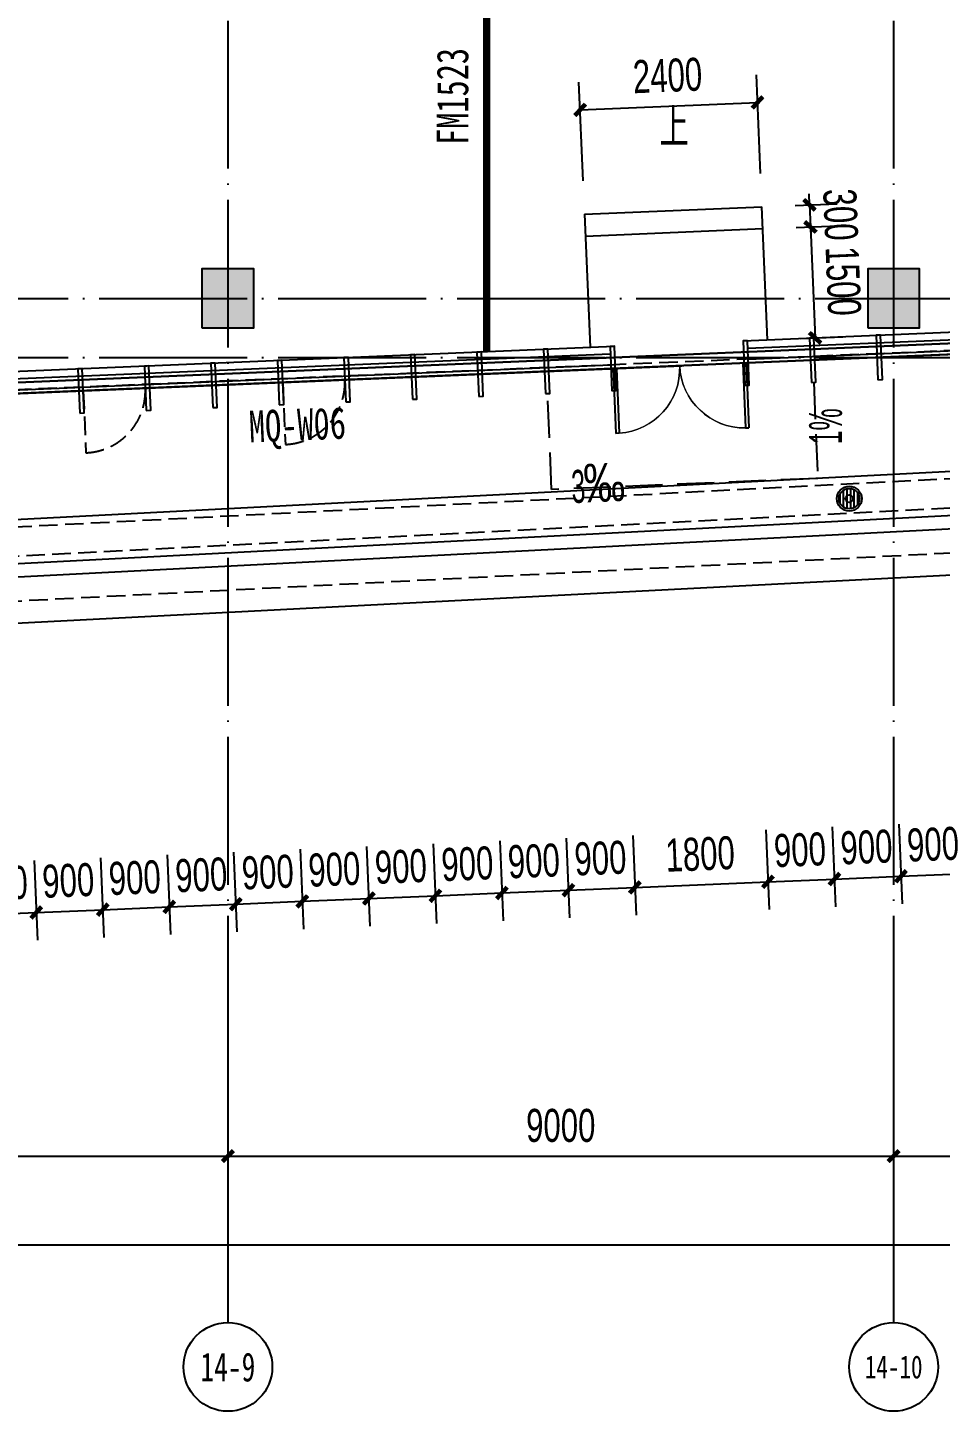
# Model space of a CAD drawing. Extents: x -409435 to 356702, y -107829 to 330904.
# Drawn here: x 65694 to 78031, y 163955 to 182659 of the extents above; entities that cross this region are included whole.
import ezdxf
from ezdxf.enums import TextEntityAlignment as Align
from ezdxf.xclip import XClip

# ---------------------------------------------------------------- set-up
doc = ezdxf.new("R2010")
doc.units = 0
doc.header["$LTSCALE"] = 1000
doc.header["$MEASUREMENT"] = 0
doc.header["$XCLIPFRAME"] = 0
for name, pattern in [('104-14# 核心筒$0$DOTE', [2.42, 2, -0.2, 0.02, -0.2]), ('14#楼幕墙$0$DASH', [0.35, 0.25, -0.1]), ('X-104 14#平面$0$$0$DASH', [0.35, 0.25, -0.1]), ('X-104 14#平面$0$DASH', [0.35, 0.25, -0.1])]:
    doc.linetypes.add(name, pattern=pattern)
for name, color, linetype in [('01-标注_尺寸', 124, 'Continuous'), ('01-标注_符号', 200, 'Continuous'), ('02-TEXT_标注', 130, 'Continuous'), ('104-14# 核心筒$0$01-标注_轴线坐标', 132, 'Continuous'), ('104-14# 核心筒$0$A-C_玻璃幕墙', 140, 'Continuous'), ('104-14# 核心筒$0$A_AXIS-轴线', 36, '104-14# 核心筒$0$DOTE'), ('104-14# 核心筒$0$A_STR-砼柱', 51, 'Continuous'), ('104-14# 核心筒$0$AXIS_TEXT', 7, 'Continuous'), ('14#楼幕墙$0$A-C_玻璃幕墙', 140, 'Continuous'), ('14#楼幕墙$0$A-C_窗', 140, 'Continuous'), ('14#楼幕墙$0$A-C_门', 150, 'Continuous'), ('AXIS_TEXT', 7, 'Continuous'), ('PUB_HATCH', 8, 'Continuous'), ('X-104 14#平面$0$01-标注_符号', 200, 'Continuous'), ('X-104 14#平面$0$02-TEXT_标注', 130, 'Continuous'), ('X-104 14#平面$0$02-TEXT_门窗', 151, 'Continuous'), ('X-104 14#平面$0$A-C_玻璃幕墙', 140, 'Continuous'), ('X-104 14#平面$0$A-C_门', 150, 'Continuous'), ('X-104 14#平面$0$A-O_分水线', 127, 'Continuous'), ('X-104 14#平面$0$A-O_屋面', 201, 'Continuous'), ('X-104 14#平面$0$A-O_散水', 134, 'Continuous'), ('X-104 14#平面$0$A-TECH_结构', 21, 'Continuous'), ('X-104 14#平面$0$DOOR_FIRE_TEXT', 7, 'Continuous'), ('X-104 14#平面$0$挡烟垂壁', 5, 'Continuous')]:
    doc.layers.add(name, color=color, linetype=linetype)
doc.layers.add('X-104 14#平面$0$000套内', color=226, linetype='Continuous', lineweight=30, plot=False)
doc.styles.add('104-14# 核心筒$0$_TCH_AXIS', font='STXIHEI_0.TTF', dxfattribs={"width": 0.8})
doc.styles.add('104-14# 核心筒$0$_TCH_DIM_T3', font='ros.shx', dxfattribs={"width": 0.705882, "bigfont": 'jd.shx'})
doc.styles.add('_TCH_DIM', font='ros.shx', dxfattribs={"width": 0.8, "height": 2, "bigfont": 'jd.shx'})
doc.styles.add('_TCH_DIM_T3', font='ros.shx', dxfattribs={"width": 0.705882, "bigfont": 'jd.shx'})
doc.styles.add('COMPLEX', font='COMPLEX')
doc.styles.add('X-104 14#平面$0$_TCH_DIM', font='ros.shx', dxfattribs={"width": 0.8, "bigfont": 'jd.shx'})
doc.styles.add('X-104 14#平面$0$_TCH_WINDOW', font='STXIHEI_0.TTF', dxfattribs={"width": 0.75, "height": 3.5})
doc.dimstyles.new('104-14# 核心筒$0$_TCH_ARCH&&150', dxfattribs={"dimtxt": 446.25, "dimasz": 150, "dimexe": 375, "dimexo": 450, "dimgap": 189.375, "dimtad": 1, "dimdec": 0, "dimzin": 0, "dimdsep": 46, "dimtxsty": '104-14# 核心筒$0$_TCH_DIM_T3', "dimblk": '104-14# 核心筒$0$_ArchTick', "dimcen": 0.09, "dimclrt": 7, "dimazin": 2, "dimtfac": 1, "dimtdec": 0, "dimtix": 1, "dimtmove": 2, "dimatfit": 3, "dimfxl": 0, "dimtolj": 1, "dimtzin": 0, "dimarcsym": 0})
doc.dimstyles.new('_TCH_ARCH&&150', dxfattribs={"dimtxt": 446.25, "dimasz": 150, "dimexe": 375, "dimexo": 450, "dimgap": 189.375, "dimtad": 1, "dimdec": 0, "dimzin": 0, "dimdsep": 46, "dimtxsty": '_TCH_DIM_T3', "dimblk": 'ARCHTICK', "dimcen": 0.09, "dimclrt": 7, "dimazin": 2, "dimtfac": 1, "dimtdec": 0, "dimtix": 1, "dimtmove": 2, "dimatfit": 3, "dimfxl": 0, "dimtolj": 1, "dimtzin": 0, "dimarcsym": 0})

# ---------------------------------------------------------------- blocks, each defined once
blk = doc.blocks.new('14#楼幕墙$0$A$C103B1A8E')
blk.add_lwpolyline([(0, 0), (60, 0), (60, 600), (0, 600)], close=True)
blk = doc.blocks.new('14#楼幕墙$0$A$C140B3602')
for p, rotation in [((55348, -2462), 1.399614201771549), ((56248, -2440), 1.399614201771549), ((58047, -2396), 1.399614201771548), ((58947, -2374), 1.399614201771549), ((59847, -2352), 1.399614201771549), ((49050, -2616), 1.399614201771549), ((49950, -2594), 1.399614201771549), ((50849, -2572), 1.399614201771549), ((51749, -2550), 1.399614201771549), ((52649, -2528), 1.399614201771549), ((53549, -2506), 1.399614201771549), ((54448, -2484), 1.399614201771549)]:
    blk.add_blockref('14#楼幕墙$0$A$C103B1A8E', p, dxfattribs=dict(rotation=rotation))
blk = doc.blocks.new('14#楼幕墙$0$A$C2CD63A88')
at = {"linetype": '14#楼幕墙$0$DASH'}
blk.add_lwpolyline([(0, 670), (0, -170)], dxfattribs=at)
blk.add_arc((0, 670), 840, 270, 0, dxfattribs=at)
blk = doc.blocks.new('14#楼幕墙$0$$DorLib2D$00000002')
for p, q in [((-0.5, 0), (-0.5, 0.4875)), ((-0.475, 0.4875), (-0.5, 0.4875)), ((-0.475, 0), (-0.475, 0.4875)), ((0.475, 0), (0.475, 0.4875)), ((0.475, 0.4875), (0.5, 0.4875)), ((0.5, 0), (0.5, 0.4875)), ((-0.5, 0), (-0.475, 0)), ((0.5, 0), (0.475, 0))]:
    blk.add_line(p, q)
at = {"lineweight": 13}
for centre, start, end in [((-0.4875, 0), 0, 88.53072), ((0.4875, 0), 91.46928, 180)]:
    blk.add_arc(centre, 0.4875, start, end, dxfattribs=at)
blk = doc.blocks.new('14#楼幕墙')
at = {"layer": '14#楼幕墙$0$A-C_玻璃幕墙'}
for p, q in [((75364, 178425), (83944, 178785)), ((75429, 178328), (83796, 178678)), ((75435, 178178), (83574, 178519)), ((76276, 178163), (83500, 178466)), ((53300, 177501), (73626, 178352)), ((52927, 177185), (74538, 178090)), ((52989, 177237), (73576, 178100)), ((53176, 177395), (73570, 178250))]:
    blk.add_line(p, q, dxfattribs=at)
blk.add_lwpolyline([(120742, 216995), (99427, 222925), (92266, 197155), (62308, 195791), (62738, 196820), (22065, 195795), (17309, 179208), (53491, 179840), (52927, 177185), (83500, 178466), (82418, 175654), (109062, 173768), (119297, 188914), (117563, 189300)], close=True, dxfattribs=at)
at = {"layer": '14#楼幕墙$0$A-C_玻璃幕墙', "linetype": '14#楼幕墙$0$DASH', "ltscale": 2}
blk.add_lwpolyline([(76319, 177865), (76373, 176566), (72776, 176415), (72722, 177714)], dxfattribs=at)
at = {"layer": '14#楼幕墙$0$A-C_玻璃幕墙', "rotation": 1.000000000000248}
blk.add_blockref('14#楼幕墙$0$A$C140B3602', (17309, 179208), dxfattribs=at)
at = {"layer": '14#楼幕墙$0$A-C_窗', "rotation": 2.399614202265723}
for p in [(69170, 177195), (66473, 177082)]:
    blk.add_blockref('14#楼幕墙$0$A$C2CD63A88', p, dxfattribs=at)
at = {"layer": '14#楼幕墙$0$A-C_门', "xscale": -1800, "yscale": 1800, "zscale": 100, "rotation": 182.3996142017457}
blk.add_blockref('14#楼幕墙$0$$DorLib2D$00000002', (74508, 178089), dxfattribs=at)
blk = doc.blocks.new('_FZH')
blk.add_lwpolyline([(-0.5, -0.5), (0.5, -0.5), (0.5, 0.5), (-0.5, 0.5)], close=True)
at = {"layer": 'PUB_HATCH'}
blk.add_solid([(-0.5, -0.5), (0.5, -0.5), (-0.5, 0.5), (0.5, 0.5)], dxfattribs=at)
blk = doc.blocks.new('104-14# 核心筒$0$_ArchTick')
at = {"color": 0, "linetype": 'ByBlock', "const_width": 0.4}
blk.add_lwpolyline([(-0.5, -0.5), (0.5, 0.5)], dxfattribs=at)
blk = doc.blocks.new('*D2771')
at = {"layer": '104-14# 核心筒$0$01-标注_轴线坐标', "color": 0, "lineweight": -2, "transparency": 16777216}
for p, q in [((59400, 169205), (59400, 167030)), ((68400, 169205), (68400, 167030)), ((59400, 167405), (68400, 167405))]:
    blk.add_line(p, q, dxfattribs=at)
at = {"layer": 'Defpoints', "color": 0, "transparency": 16777216}
for p in [(59400, 169655), (68400, 169655), (68400, 167405)]:
    blk.add_point(p, dxfattribs=at)
at = {"layer": '104-14# 核心筒$0$01-标注_轴线坐标', "color": 0, "lineweight": -2, "transparency": 16777216, "xscale": 150, "yscale": 150, "zscale": 150, "rotation": 180}
blk.add_blockref('104-14# 核心筒$0$_ArchTick', (59400, 167405), dxfattribs=at)
at = {"layer": '104-14# 核心筒$0$01-标注_轴线坐标', "color": 0, "lineweight": -2, "transparency": 16777216, "xscale": 150, "yscale": 150, "zscale": 150}
blk.add_blockref('104-14# 核心筒$0$_ArchTick', (68400, 167405), dxfattribs=at)
at = {"layer": '104-14# 核心筒$0$01-标注_轴线坐标', "color": 7, "transparency": 16777216, "insert": (63900, 167817), "char_height": 446.2, "attachment_point": 5, "style": '104-14# 核心筒$0$_TCH_DIM_T3'}
blk.add_mtext('\\A1;9000', dxfattribs=at)
blk = doc.blocks.new('*D2772')
at = {"layer": '104-14# 核心筒$0$01-标注_轴线坐标', "color": 0, "lineweight": -2, "transparency": 16777216}
for p, q in [((68400, 169205), (68400, 167030)), ((77400, 169205), (77400, 167030)), ((68400, 167405), (77400, 167405))]:
    blk.add_line(p, q, dxfattribs=at)
at = {"layer": 'Defpoints', "color": 0, "transparency": 16777216}
for p in [(68400, 169655), (77400, 169655), (77400, 167405)]:
    blk.add_point(p, dxfattribs=at)
at = {"layer": '104-14# 核心筒$0$01-标注_轴线坐标', "color": 0, "lineweight": -2, "transparency": 16777216, "xscale": 150, "yscale": 150, "zscale": 150, "rotation": 180}
blk.add_blockref('104-14# 核心筒$0$_ArchTick', (68400, 167405), dxfattribs=at)
at = {"layer": '104-14# 核心筒$0$01-标注_轴线坐标', "color": 0, "lineweight": -2, "transparency": 16777216, "xscale": 150, "yscale": 150, "zscale": 150}
blk.add_blockref('104-14# 核心筒$0$_ArchTick', (77400, 167405), dxfattribs=at)
at = {"layer": '104-14# 核心筒$0$01-标注_轴线坐标', "color": 7, "transparency": 16777216, "insert": (72900, 167817), "char_height": 446.2, "attachment_point": 5, "style": '104-14# 核心筒$0$_TCH_DIM_T3'}
blk.add_mtext('\\A1;9000', dxfattribs=at)
blk = doc.blocks.new('*D2773')
at = {"layer": '104-14# 核心筒$0$01-标注_轴线坐标', "color": 0, "lineweight": -2, "transparency": 16777216}
for p, q in [((77400, 169205), (77400, 167030)), ((86400, 169205), (86400, 167030)), ((77400, 167405), (86400, 167405))]:
    blk.add_line(p, q, dxfattribs=at)
at = {"layer": 'Defpoints', "color": 0, "transparency": 16777216}
for p in [(77400, 169655), (86400, 169655), (86400, 167405)]:
    blk.add_point(p, dxfattribs=at)
at = {"layer": '104-14# 核心筒$0$01-标注_轴线坐标', "color": 0, "lineweight": -2, "transparency": 16777216, "xscale": 150, "yscale": 150, "zscale": 150, "rotation": 180}
blk.add_blockref('104-14# 核心筒$0$_ArchTick', (77400, 167405), dxfattribs=at)
at = {"layer": '104-14# 核心筒$0$01-标注_轴线坐标', "color": 0, "lineweight": -2, "transparency": 16777216, "xscale": 150, "yscale": 150, "zscale": 150}
blk.add_blockref('104-14# 核心筒$0$_ArchTick', (86400, 167405), dxfattribs=at)
at = {"layer": '104-14# 核心筒$0$01-标注_轴线坐标', "color": 7, "transparency": 16777216, "insert": (81900, 167817), "char_height": 446.2, "attachment_point": 5, "style": '104-14# 核心筒$0$_TCH_DIM_T3'}
blk.add_mtext('\\A1;9000', dxfattribs=at)
blk = doc.blocks.new('_AXISO')
blk.add_circle((0, 0), 0.5)
at = {"layer": 'AXIS_TEXT', "style": 'COMPLEX', "width": 1.041667}
blk.add_attdef('A', text='', height=0.56, dxfattribs=at).set_placement((-0.25, -0.28), (0.25, -0.28), align=Align.FIT)
blk = doc.blocks.new('*D2872')
at = {"layer": '104-14# 核心筒$0$01-标注_轴线坐标', "color": 0, "lineweight": -2, "transparency": 16777216}
for p, q in [((-6010, 169205), (-6010, 165830)), ((120742, 169205), (120742, 165830)), ((-6010, 166205), (120742, 166205))]:
    blk.add_line(p, q, dxfattribs=at)
at = {"layer": 'Defpoints', "color": 0, "transparency": 16777216}
for p in [(-6010, 169655), (120742, 169655), (120742, 166205)]:
    blk.add_point(p, dxfattribs=at)
at = {"layer": '104-14# 核心筒$0$01-标注_轴线坐标', "color": 0, "lineweight": -2, "transparency": 16777216, "xscale": 150, "yscale": 150, "zscale": 150, "rotation": 180}
blk.add_blockref('104-14# 核心筒$0$_ArchTick', (-6010, 166205), dxfattribs=at)
at = {"layer": '104-14# 核心筒$0$01-标注_轴线坐标', "color": 0, "lineweight": -2, "transparency": 16777216, "xscale": 150, "yscale": 150, "zscale": 150}
blk.add_blockref('104-14# 核心筒$0$_ArchTick', (120742, 166205), dxfattribs=at)
at = {"layer": '104-14# 核心筒$0$01-标注_轴线坐标', "color": 7, "transparency": 16777216, "insert": (57366, 166617), "char_height": 446.2, "attachment_point": 5, "style": '104-14# 核心筒$0$_TCH_DIM_T3'}
blk.add_mtext('\\A1;126752', dxfattribs=at)
blk = doc.blocks.new('X-104 14#平面$0$ydl')
h = blk.add_hatch()
h.set_pattern_fill('ANSI31', color=8, scale=30, angle=45)
h.set_pattern_definition([(90, (0, 0), (-47.625, 1e-14), [])])
edge = h.paths.add_edge_path()
edge.add_arc((0, 0), 138, 0, 360)
for radius in [168, 138]:
    blk.add_circle((0, 0), radius)
blk = doc.blocks.new('X-104 14#平面$0$ydlzh')
at = {"layer": 'X-104 14#平面$0$A-O_分水线'}
blk.add_blockref('X-104 14#平面$0$ydl', (-14070, -29486), dxfattribs=at)
blk = doc.blocks.new('X-104 14#平面$0$$DorLib2D$00000002')
for p, q in [((-0.5, 0), (-0.5, 0.4875)), ((-0.475, 0.4875), (-0.5, 0.4875)), ((-0.475, 0), (-0.475, 0.4875)), ((0.475, 0), (0.475, 0.4875)), ((0.475, 0.4875), (0.5, 0.4875)), ((0.5, 0), (0.5, 0.4875)), ((-0.5, 0), (-0.475, 0)), ((0.5, 0), (0.475, 0))]:
    blk.add_line(p, q)
at = {"lineweight": 13}
for centre, start, end in [((-0.4875, 0), 0, 88.53072), ((0.4875, 0), 91.46928, 180)]:
    blk.add_arc(centre, 0.4875, start, end, dxfattribs=at)
blk = doc.blocks.new('_ArchTick')
at = {"color": 0, "linetype": 'ByBlock', "const_width": 0.4}
blk.add_lwpolyline([(-0.5, -0.5), (0.5, 0.5)], dxfattribs=at)
blk = doc.blocks.new('*D1543')
at = {"layer": '01-标注_尺寸', "color": 0, "lineweight": -2, "transparency": 16777216}
for p, q in [((64881, 171364), (64926, 170286)), ((65780, 171401), (65825, 170324)), ((64910, 170661), (65810, 170698))]:
    blk.add_line(p, q, dxfattribs=at)
at = {"layer": 'Defpoints', "color": 0, "transparency": 16777216}
for p in [(64862, 171813), (65761, 171851), (65810, 170698)]:
    blk.add_point(p, dxfattribs=at)
at = {"layer": '01-标注_尺寸', "color": 0, "lineweight": -2, "transparency": 16777216, "xscale": 150, "yscale": 150, "zscale": 150}
for p, rotation in [((65810, 170698), 2.399614202225268), ((64910, 170661), 182.3996142022253)]:
    blk.add_blockref('_ArchTick', p, dxfattribs=dict(at, rotation=rotation))
at = {"layer": '01-标注_尺寸', "color": 7, "transparency": 16777216, "insert": (65343, 171092), "char_height": 446.2, "attachment_point": 5, "rotation": 2.3996, "style": '_TCH_DIM_T3'}
blk.add_mtext('\\A1;900', dxfattribs=at)
blk = doc.blocks.new('*D1544')
at = {"layer": '01-标注_尺寸', "color": 0, "lineweight": -2, "transparency": 16777216}
for p, q in [((65780, 171401), (65825, 170324)), ((66679, 171439), (66724, 170361)), ((65810, 170698), (66709, 170736))]:
    blk.add_line(p, q, dxfattribs=at)
at = {"layer": 'Defpoints', "color": 0, "transparency": 16777216}
for p in [(65761, 171851), (66660, 171889), (66709, 170736)]:
    blk.add_point(p, dxfattribs=at)
at = {"layer": '01-标注_尺寸', "color": 0, "lineweight": -2, "transparency": 16777216, "xscale": 150, "yscale": 150, "zscale": 150}
for p, rotation in [((65810, 170698), 182.3996142022253), ((66709, 170736), 2.399614202225332)]:
    blk.add_blockref('_ArchTick', p, dxfattribs=dict(at, rotation=rotation))
at = {"layer": '01-标注_尺寸', "color": 7, "transparency": 16777216, "insert": (66242, 171129), "char_height": 446.2, "attachment_point": 5, "rotation": 2.3996, "style": '_TCH_DIM_T3'}
blk.add_mtext('\\A1;900', dxfattribs=at)
blk = doc.blocks.new('*D1545')
at = {"layer": '01-标注_尺寸', "color": 0, "lineweight": -2, "transparency": 16777216}
for p, q in [((66679, 171439), (66724, 170361)), ((67578, 171477), (67624, 170399)), ((66709, 170736), (67608, 170774))]:
    blk.add_line(p, q, dxfattribs=at)
at = {"layer": 'Defpoints', "color": 0, "transparency": 16777216}
for p in [(67560, 171926), (66660, 171889), (67608, 170774)]:
    blk.add_point(p, dxfattribs=at)
at = {"layer": '01-标注_尺寸', "color": 0, "lineweight": -2, "transparency": 16777216, "xscale": 150, "yscale": 150, "zscale": 150}
for p, rotation in [((66709, 170736), 182.3996142022255), ((67608, 170774), 2.399614202225484)]:
    blk.add_blockref('_ArchTick', p, dxfattribs=dict(at, rotation=rotation))
at = {"layer": '01-标注_尺寸', "color": 7, "transparency": 16777216, "insert": (67141, 171167), "char_height": 446.2, "attachment_point": 5, "rotation": 2.3996, "style": '_TCH_DIM_T3'}
blk.add_mtext('\\A1;900', dxfattribs=at)
blk = doc.blocks.new('*D1546')
at = {"layer": '01-标注_尺寸', "color": 0, "lineweight": -2, "transparency": 16777216}
for p, q in [((67578, 171477), (67624, 170399)), ((68478, 171515), (68523, 170437)), ((67608, 170774), (68507, 170811))]:
    blk.add_line(p, q, dxfattribs=at)
at = {"layer": 'Defpoints', "color": 0, "transparency": 16777216}
for p in [(67560, 171926), (68459, 171964), (68507, 170811)]:
    blk.add_point(p, dxfattribs=at)
at = {"layer": '01-标注_尺寸', "color": 0, "lineweight": -2, "transparency": 16777216, "xscale": 150, "yscale": 150, "zscale": 150}
for p, rotation in [((67608, 170774), 182.3996142022235), ((68507, 170811), 2.399614202223475)]:
    blk.add_blockref('_ArchTick', p, dxfattribs=dict(at, rotation=rotation))
at = {"layer": '01-标注_尺寸', "color": 7, "transparency": 16777216, "insert": (68040, 171205), "char_height": 446.2, "attachment_point": 5, "rotation": 2.3996, "style": '_TCH_DIM_T3'}
blk.add_mtext('\\A1;900', dxfattribs=at)
blk = doc.blocks.new('*D1547')
at = {"layer": '01-标注_尺寸', "color": 0, "lineweight": -2, "transparency": 16777216}
for p, q in [((69377, 171552), (69422, 170474)), ((68478, 171515), (68523, 170437)), ((68507, 170811), (69406, 170849))]:
    blk.add_line(p, q, dxfattribs=at)
at = {"layer": 'Defpoints', "color": 0, "transparency": 16777216}
for p in [(68459, 171964), (69358, 172002), (69406, 170849)]:
    blk.add_point(p, dxfattribs=at)
at = {"layer": '01-标注_尺寸', "color": 0, "lineweight": -2, "transparency": 16777216, "xscale": 150, "yscale": 150, "zscale": 150}
for p, rotation in [((69406, 170849), 2.399614202225446), ((68507, 170811), 182.3996142022255)]:
    blk.add_blockref('_ArchTick', p, dxfattribs=dict(at, rotation=rotation))
at = {"layer": '01-标注_尺寸', "color": 7, "transparency": 16777216, "insert": (68939, 171242), "char_height": 446.2, "attachment_point": 5, "rotation": 2.3996, "style": '_TCH_DIM_T3'}
blk.add_mtext('\\A1;900', dxfattribs=at)
blk = doc.blocks.new('*D1548')
at = {"layer": '01-标注_尺寸', "color": 0, "lineweight": -2, "transparency": 16777216}
for p, q in [((69377, 171552), (69422, 170474)), ((70276, 171590), (70321, 170512)), ((69406, 170849), (70306, 170887))]:
    blk.add_line(p, q, dxfattribs=at)
at = {"layer": 'Defpoints', "color": 0, "transparency": 16777216}
for p in [(69358, 172002), (70257, 172039), (70306, 170887)]:
    blk.add_point(p, dxfattribs=at)
at = {"layer": '01-标注_尺寸', "color": 0, "lineweight": -2, "transparency": 16777216, "xscale": 150, "yscale": 150, "zscale": 150}
for p, rotation in [((69406, 170849), 182.3996142022252), ((70306, 170887), 2.399614202225205)]:
    blk.add_blockref('_ArchTick', p, dxfattribs=dict(at, rotation=rotation))
at = {"layer": '01-标注_尺寸', "color": 7, "transparency": 16777216, "insert": (69839, 171280), "char_height": 446.2, "attachment_point": 5, "rotation": 2.3996, "style": '_TCH_DIM_T3'}
blk.add_mtext('\\A1;900', dxfattribs=at)
blk = doc.blocks.new('*D1549')
at = {"layer": '01-标注_尺寸', "color": 0, "lineweight": -2, "transparency": 16777216}
for p, q in [((70276, 171590), (70321, 170512)), ((71175, 171628), (71220, 170550)), ((70306, 170887), (71205, 170924))]:
    blk.add_line(p, q, dxfattribs=at)
at = {"layer": 'Defpoints', "color": 0, "transparency": 16777216}
for p in [(70257, 172039), (71156, 172077), (71205, 170924)]:
    blk.add_point(p, dxfattribs=at)
at = {"layer": '01-标注_尺寸', "color": 0, "lineweight": -2, "transparency": 16777216, "xscale": 150, "yscale": 150, "zscale": 150}
for p, rotation in [((70306, 170887), 182.3996142022257), ((71205, 170924), 2.399614202225675)]:
    blk.add_blockref('_ArchTick', p, dxfattribs=dict(at, rotation=rotation))
at = {"layer": '01-标注_尺寸', "color": 7, "transparency": 16777216, "insert": (70738, 171318), "char_height": 446.2, "attachment_point": 5, "rotation": 2.3996, "style": '_TCH_DIM_T3'}
blk.add_mtext('\\A1;900', dxfattribs=at)
blk = doc.blocks.new('*D1550')
at = {"layer": '01-标注_尺寸', "color": 0, "lineweight": -2, "transparency": 16777216}
for p, q in [((71175, 171628), (71220, 170550)), ((72075, 171665), (72120, 170587)), ((71205, 170924), (72104, 170962))]:
    blk.add_line(p, q, dxfattribs=at)
at = {"layer": 'Defpoints', "color": 0, "transparency": 16777216}
for p in [(72056, 172115), (71156, 172077), (72104, 170962)]:
    blk.add_point(p, dxfattribs=at)
at = {"layer": '01-标注_尺寸', "color": 0, "lineweight": -2, "transparency": 16777216, "xscale": 150, "yscale": 150, "zscale": 150}
for p, rotation in [((71205, 170924), 182.3996142022254), ((72104, 170962), 2.399614202225408)]:
    blk.add_blockref('_ArchTick', p, dxfattribs=dict(at, rotation=rotation))
at = {"layer": '01-标注_尺寸', "color": 7, "transparency": 16777216, "insert": (71637, 171355), "char_height": 446.2, "attachment_point": 5, "rotation": 2.3996, "style": '_TCH_DIM_T3'}
blk.add_mtext('\\A1;900', dxfattribs=at)
blk = doc.blocks.new('*D1551')
at = {"layer": '01-标注_尺寸', "color": 0, "lineweight": -2, "transparency": 16777216}
for p, q in [((72075, 171665), (72120, 170587)), ((72974, 171703), (73019, 170625)), ((72104, 170962), (73003, 171000))]:
    blk.add_line(p, q, dxfattribs=at)
at = {"layer": 'Defpoints', "color": 0, "transparency": 16777216}
for p in [(72056, 172115), (72955, 172153), (73003, 171000)]:
    blk.add_point(p, dxfattribs=at)
at = {"layer": '01-标注_尺寸', "color": 0, "lineweight": -2, "transparency": 16777216, "xscale": 150, "yscale": 150, "zscale": 150}
for p, rotation in [((72104, 170962), 182.3996142022252), ((73003, 171000), 2.399614202225205)]:
    blk.add_blockref('_ArchTick', p, dxfattribs=dict(at, rotation=rotation))
at = {"layer": '01-标注_尺寸', "color": 7, "transparency": 16777216, "insert": (72536, 171393), "char_height": 446.2, "attachment_point": 5, "rotation": 2.3996, "style": '_TCH_DIM_T3'}
blk.add_mtext('\\A1;900', dxfattribs=at)
blk = doc.blocks.new('*D1552')
at = {"layer": '01-标注_尺寸', "color": 0, "lineweight": -2, "transparency": 16777216}
for p, q in [((73873, 171741), (73918, 170663)), ((72974, 171703), (73019, 170625)), ((73003, 171000), (73902, 171037))]:
    blk.add_line(p, q, dxfattribs=at)
at = {"layer": 'Defpoints', "color": 0, "transparency": 16777216}
for p in [(72955, 172153), (73854, 172190), (73902, 171037)]:
    blk.add_point(p, dxfattribs=at)
at = {"layer": '01-标注_尺寸', "color": 0, "lineweight": -2, "transparency": 16777216, "xscale": 150, "yscale": 150, "zscale": 150}
for p, rotation in [((73902, 171037), 2.399614202223971), ((73003, 171000), 182.399614202224)]:
    blk.add_blockref('_ArchTick', p, dxfattribs=dict(at, rotation=rotation))
at = {"layer": '01-标注_尺寸', "color": 7, "transparency": 16777216, "insert": (73436, 171431), "char_height": 446.2, "attachment_point": 5, "rotation": 2.3996, "style": '_TCH_DIM_T3'}
blk.add_mtext('\\A1;900', dxfattribs=at)
blk = doc.blocks.new('*D1553')
at = {"layer": '01-标注_尺寸', "color": 0, "lineweight": -2, "transparency": 16777216}
for p, q in [((73873, 171741), (73918, 170663)), ((75671, 171816), (75717, 170738)), ((73902, 171037), (75701, 171113))]:
    blk.add_line(p, q, dxfattribs=at)
at = {"layer": 'Defpoints', "color": 0, "transparency": 16777216}
for p in [(73854, 172190), (75653, 172266), (75701, 171113)]:
    blk.add_point(p, dxfattribs=at)
at = {"layer": '01-标注_尺寸', "color": 0, "lineweight": -2, "transparency": 16777216, "xscale": 150, "yscale": 150, "zscale": 150}
for p, rotation in [((73902, 171037), 182.3996142022256), ((75701, 171113), 2.399614202225624)]:
    blk.add_blockref('_ArchTick', p, dxfattribs=dict(at, rotation=rotation))
at = {"layer": '01-标注_尺寸', "color": 7, "transparency": 16777216, "insert": (74784, 171487), "char_height": 446.2, "attachment_point": 5, "rotation": 2.3996, "style": '_TCH_DIM_T3'}
blk.add_mtext('\\A1;1800', dxfattribs=at)
blk = doc.blocks.new('*D1554')
at = {"layer": '01-标注_尺寸', "color": 0, "lineweight": -2, "transparency": 16777216}
for p, q in [((75671, 171816), (75717, 170738)), ((76571, 171854), (76616, 170776)), ((75701, 171113), (76600, 171150))]:
    blk.add_line(p, q, dxfattribs=at)
at = {"layer": 'Defpoints', "color": 0, "transparency": 16777216}
for p in [(76552, 172303), (75653, 172266), (76600, 171150)]:
    blk.add_point(p, dxfattribs=at)
at = {"layer": '01-标注_尺寸', "color": 0, "lineweight": -2, "transparency": 16777216, "xscale": 150, "yscale": 150, "zscale": 150}
for p, rotation in [((75701, 171113), 182.3996142022249), ((76600, 171150), 2.399614202224887)]:
    blk.add_blockref('_ArchTick', p, dxfattribs=dict(at, rotation=rotation))
at = {"layer": '01-标注_尺寸', "color": 7, "transparency": 16777216, "insert": (76133, 171544), "char_height": 446.2, "attachment_point": 5, "rotation": 2.3996, "style": '_TCH_DIM_T3'}
blk.add_mtext('\\A1;900', dxfattribs=at)
blk = doc.blocks.new('*D1555')
at = {"layer": '01-标注_尺寸', "color": 0, "lineweight": -2, "transparency": 16777216}
for p, q in [((76571, 171854), (76616, 170776)), ((77470, 171891), (77515, 170813)), ((76600, 171150), (77499, 171188))]:
    blk.add_line(p, q, dxfattribs=at)
at = {"layer": 'Defpoints', "color": 0, "transparency": 16777216}
for p in [(76552, 172303), (77451, 172341), (77499, 171188)]:
    blk.add_point(p, dxfattribs=at)
at = {"layer": '01-标注_尺寸', "color": 0, "lineweight": -2, "transparency": 16777216, "xscale": 150, "yscale": 150, "zscale": 150}
for p, rotation in [((76600, 171150), 182.3996142022243), ((77499, 171188), 2.399614202224276)]:
    blk.add_blockref('_ArchTick', p, dxfattribs=dict(at, rotation=rotation))
at = {"layer": '01-标注_尺寸', "color": 7, "transparency": 16777216, "insert": (77032, 171581), "char_height": 446.2, "attachment_point": 5, "rotation": 2.3996, "style": '_TCH_DIM_T3'}
blk.add_mtext('\\A1;900', dxfattribs=at)
blk = doc.blocks.new('*D1556')
at = {"layer": '01-标注_尺寸', "color": 0, "lineweight": -2, "transparency": 16777216}
for p, q in [((78369, 171929), (78414, 170851)), ((77470, 171891), (77515, 170813)), ((77499, 171188), (78398, 171226))]:
    blk.add_line(p, q, dxfattribs=at)
at = {"layer": 'Defpoints', "color": 0, "transparency": 16777216}
for p in [(77451, 172341), (78350, 172379), (78398, 171226)]:
    blk.add_point(p, dxfattribs=at)
at = {"layer": '01-标注_尺寸', "color": 0, "lineweight": -2, "transparency": 16777216, "xscale": 150, "yscale": 150, "zscale": 150}
for p, rotation in [((78398, 171226), 2.399614202225739), ((77499, 171188), 182.3996142022257)]:
    blk.add_blockref('_ArchTick', p, dxfattribs=dict(at, rotation=rotation))
at = {"layer": '01-标注_尺寸', "color": 7, "transparency": 16777216, "insert": (77932, 171619), "char_height": 446.2, "attachment_point": 5, "rotation": 2.3996, "style": '_TCH_DIM_T3'}
blk.add_mtext('\\A1;900', dxfattribs=at)
blk = doc.blocks.new('*D2226')
at = {"layer": '01-标注_尺寸', "color": 0, "lineweight": -2, "transparency": 16777216}
for p, q in [((75600, 180687), (75544, 182023)), ((73202, 180587), (73146, 181923)), ((73162, 181548), (75560, 181649))]:
    blk.add_line(p, q, dxfattribs=at)
at = {"layer": 'Defpoints', "color": 0, "transparency": 16777216}
for p in [(75560, 181649), (73221, 180137), (75619, 180237)]:
    blk.add_point(p, dxfattribs=at)
at = {"layer": '01-标注_尺寸', "color": 0, "lineweight": -2, "transparency": 16777216, "xscale": 150, "yscale": 150, "zscale": 150}
for p, rotation in [((73162, 181548), 182.3996142020024), ((75560, 181649), 2.399614202002388)]:
    blk.add_blockref('_ArchTick', p, dxfattribs=dict(at, rotation=rotation))
at = {"layer": '01-标注_尺寸', "color": 7, "transparency": 16777216, "insert": (74343, 182011), "char_height": 446.2, "attachment_point": 5, "rotation": 2.3996, "style": '_TCH_DIM_T3'}
blk.add_mtext('\\A1;2400', dxfattribs=at)
blk = doc.blocks.new('*D2227')
at = {"layer": '01-标注_尺寸', "color": 0, "lineweight": -2, "transparency": 16777216}
for p, q in [((76262, 180264), (76256, 180414)), ((76068, 180256), (76637, 180280)), ((76262, 180264), (76275, 179965)), ((76081, 179957), (76650, 179980)), ((76275, 179965), (76281, 179815))]:
    blk.add_line(p, q, dxfattribs=at)
at = {"layer": 'Defpoints', "color": 0, "transparency": 16777216}
for p in [(75619, 180237), (75631, 179938), (76275, 179965)]:
    blk.add_point(p, dxfattribs=at)
at = {"layer": '01-标注_尺寸', "color": 0, "lineweight": -2, "transparency": 16777216, "xscale": 150, "yscale": 150, "zscale": 150}
for p, rotation in [((76262, 180264), 272.3996142020034), ((76275, 179965), 92.39961420200342)]:
    blk.add_blockref('_ArchTick', p, dxfattribs=dict(at, rotation=rotation))
at = {"layer": '01-标注_尺寸', "color": 7, "transparency": 16777216, "insert": (76681, 180132), "char_height": 446.2, "attachment_point": 5, "rotation": 272.3996, "style": '_TCH_DIM_T3'}
blk.add_mtext('\\A1;300', dxfattribs=at)
blk = doc.blocks.new('*D2228')
at = {"layer": '01-标注_尺寸', "color": 0, "lineweight": -2, "transparency": 16777216}
for p, q in [((76081, 179957), (76650, 179980)), ((76275, 179965), (76338, 178466)), ((76144, 178458), (76712, 178482))]:
    blk.add_line(p, q, dxfattribs=at)
at = {"layer": 'Defpoints', "color": 0, "transparency": 16777216}
for p in [(75631, 179938), (76338, 178466), (75694, 178439)]:
    blk.add_point(p, dxfattribs=at)
at = {"layer": '01-标注_尺寸', "color": 0, "lineweight": -2, "transparency": 16777216, "xscale": 150, "yscale": 150, "zscale": 150}
for p, rotation in [((76275, 179965), 92.3996142020045), ((76338, 178466), 272.3996142020045)]:
    blk.add_blockref('_ArchTick', p, dxfattribs=dict(at, rotation=rotation))
at = {"layer": '01-标注_尺寸', "color": 7, "transparency": 16777216, "insert": (76718, 179233), "char_height": 446.2, "attachment_point": 5, "rotation": 272.3996, "style": '_TCH_DIM_T3'}
blk.add_mtext('\\A1;1500', dxfattribs=at)
blk = doc.blocks.new('104-14# 核心筒')
at = {"layer": '104-14# 核心筒$0$01-标注_轴线坐标'}
for p, q in [((68400, 169654.9), (68400, 165154.9)), ((77400, 169654.9), (77400, 165154.9))]:
    blk.add_line(p, q, dxfattribs=at)
at = {"layer": '104-14# 核心筒$0$A-C_玻璃幕墙'}
blk.add_lwpolyline([(82417.6, 175653.6), (83499.8, 178465.9), (52926.6, 177184.7), (53491, 179839.8), (17309.3, 179208.2), (22065.4, 195794.6), (62738.3, 196820), (62307.5, 195791.2), (92265.6, 197155.1), (99426.9, 222925), (120741.8, 216994.6), (117562.9, 189300.5), (119297.3, 188914.5), (109062.3, 173767.9), (82417.6, 175653.6)], dxfattribs=at)
at = {"layer": '104-14# 核心筒$0$A_AXIS-轴线'}
for p, q in [((68400, 228733.6), (68400, 169654.9)), ((77400, 228733.6), (77400, 169654.9)), ((59400, 179000), (120259.9, 179000)), ((59400, 178200), (120259.9, 178200))]:
    blk.add_line(p, q, dxfattribs=at)
at = {"layer": '104-14# 核心筒$0$01-标注_轴线坐标'}
ref = blk.add_blockref('_AXISO', (68400, 164554.9), dxfattribs=dict(at, xscale=1200, yscale=1200, zscale=1200))
ref.add_attrib('A', '14-9', dxfattribs={"layer": '104-14# 核心筒$0$AXIS_TEXT', "height": 391.53, "style": '104-14# 核心筒$0$_TCH_AXIS', "width": 0.888862}).set_placement((68028.4, 164359.1), (68771.6, 164359.1), align=Align.FIT)
ref = blk.add_blockref('_AXISO', (77400, 164554.9), dxfattribs=dict(at, xscale=1200, yscale=1200, zscale=1200))
ref.add_attrib('A', '14-10', dxfattribs={"layer": '104-14# 核心筒$0$AXIS_TEXT', "height": 309.95, "style": '104-14# 核心筒$0$_TCH_AXIS', "width": 0.923061}).set_placement((77009.6, 164399.9), (77790.4, 164399.9), align=Align.FIT)
at = {"layer": '104-14# 核心筒$0$A_STR-砼柱', "xscale": 700, "yscale": 800, "zscale": 800}
for p in [(68400, 179000), (77400, 179000)]:
    blk.add_blockref('_FZH', p, dxfattribs=at)
at = {"layer": '104-14# 核心筒$0$01-标注_轴线坐标'}
for p1, p2, distance, picture, middle in [((-6009.8, 169654.9), (120741.8, 169654.9), -3450, '*D2872', (57366, 166617.4)), ((59400, 169654.9), (68400, 169654.9), -2250, '*D2771', (63900, 167817.4)), ((68400, 169654.9), (77400, 169654.9), -2250, '*D2772', (72900, 167817.4)), ((77400, 169654.9), (86400, 169654.9), -2250, '*D2773', (81900, 167817.4))]:
    dim = blk.add_aligned_dim(p1=p1, p2=p2, distance=distance, dimstyle='104-14# 核心筒$0$_TCH_ARCH&&150', dxfattribs=at)
    dim.commit()
    dim.dimension.update_dxf_attribs({"geometry": picture, "text_midpoint": middle})
blk = doc.blocks.new('X-104 14#平面')
blk.add_circle((76800, 176292.5), 50)
at = {"layer": 'X-104 14#平面$0$000套内'}
blk.add_lwpolyline([(84300, 196642.3), (84300, 186000), (92650, 186000), (92650, 186150), (114074.1, 186150), (115950, 188926.2), (115950, 189200), (117249.4, 189200), (117398.5, 189183.4), (119049.6, 188815.9), (108986.5, 173923.7), (82630.4, 175788.9), (83721.9, 178625.3), (59650, 177616.6), (59650, 196592.1), (62510.5, 196664.2), (62077.6, 195630.6)], close=True, dxfattribs=at)
at = {"layer": 'X-104 14#平面$0$01-标注_符号'}
blk.add_lwpolyline([(74419.8, 180892.1, 0, 0, 0), (74419.8, 179482.3, 120, 0, 0), (74419.8, 179032.3, 0, 0, 0)], format="xyseb", dxfattribs=at)
at = {"layer": 'X-104 14#平面$0$A-C_玻璃幕墙'}
blk.add_lwpolyline([(82417.6, 175653.6), (83499.8, 178465.9), (52926.6, 177184.7), (53491, 179839.8), (17309.3, 179208.2), (22065.4, 195794.6), (62738.3, 196820), (62307.5, 195791.2), (92265.6, 197155.1), (99426.9, 222925), (120741.8, 216994.6), (117562.9, 189300.5), (119297.3, 188914.5), (109062.3, 173767.9), (82417.6, 175653.6)], dxfattribs=at)
at = {"layer": 'X-104 14#平面$0$A-O_屋面', "ltscale": 5}
blk.add_line((39845.1, 173283.6), (83828.3, 175553.8), dxfattribs=at)
blk.add_lwpolyline([(82593.5, 176110.9), (40577.8, 173942.2), (40909.8, 176027.4), (-5236.8, 174012.6), (-2256.1, 188036.1)], dxfattribs=at)
at = {"layer": 'X-104 14#平面$0$A-O_散水'}
blk.add_lwpolyline([(-5012.4, 174202.6), (-2140.5, 187714.1), (6281.8, 185923.8), (9040, 198900), (22435.7, 198900), (15786.4, 175711.3), (41830.4, 176848.4), (41499.5, 174770.9), (82900.2, 176907.7), (82664.3, 176294.7), (40790.5, 174133.5), (41122.2, 176216.9)], close=True, dxfattribs=at)
at = {"layer": 'X-104 14#平面$0$A-O_散水', "linetype": 'X-104 14#平面$0$DASH'}
blk.add_lwpolyline([(-4887.8, 174308.1), (-2063.5, 187595.5), (6358.8, 185805.2), (9121, 198800), (22303, 198800), (15652, 175605.3), (41712.4, 176743.1), (41381.4, 174664.6), (82860.9, 176805.6), (82703.6, 176396.9), (40908.7, 174239.7), (41240.3, 176322.1)], close=True, dxfattribs=at)
at = {"layer": 'X-104 14#平面$0$A-TECH_结构'}
for p, q in [((73220.8, 180137), (75618.7, 180237.5)), ((73220.8, 180137), (73296.2, 178338.6)), ((75694.1, 178439), (75618.7, 180237.5)), ((75631.3, 179937.7), (73233.4, 179837.2)), ((75631.3, 179937.7), (73233.4, 179837.2))]:
    blk.add_line(p, q, dxfattribs=at)
at = {"layer": 'X-104 14#平面$0$A-TECH_结构', "linetype": 'X-104 14#平面$0$$0$DASH'}
blk.add_lwpolyline([(108910.7, 174079.4), (118802, 188717.3), (117234.1, 189066.3), (120414.6, 216774.3), (99635.6, 222555.6), (95312.9, 207000.2), (89162.1, 208711.5), (77269.5, 199400), (8635.1, 199400), (5919.8, 186625.4), (-2502.5, 188415.7), (-5635.8, 173674.9), (40532.1, 175690.6), (40199.6, 173602.3), (83848.5, 175853.1)], close=True, dxfattribs=at)
blk.add_lwpolyline([(82521.6, 175784.7), (83573.8, 178519), (52988.9, 177237.3), (53553, 179890.9), (17376, 179259.4), (22103.3, 195745.6), (62662.4, 196768.1), (62230.9, 195737.7), (92304.1, 197106.8), (95072, 207067.2)], dxfattribs=at)
at = {"layer": 'X-104 14#平面$0$挡烟垂壁', "linetype": 'X-104 14#平面$0$DASH', "ltscale": 2, "const_width": 100}
blk.add_lwpolyline([(71900, 178280), (71900, 196227.9)], dxfattribs=at)
ref = blk.add_blockref('104-14# 核心筒', (0, 0))
XClip(ref).set_block_clipping_path([(-38664.3623821461, -25500), (139216.5485069363, 330900)])
for name, p in [('14#楼幕墙', (0, 0)), ('X-104 14#平面$0$ydlzh', (90870.4, 205778.6))]:
    blk.add_blockref(name, p)
at = {"layer": 'X-104 14#平面$0$A-C_门', "xscale": 1800, "yscale": 1800, "zscale": 100, "rotation": 182.3996142027}
blk.add_blockref('X-104 14#平面$0$$DorLib2D$00000002', (74507.7, 178089.1), dxfattribs=at)
at = {"layer": 'X-104 14#平面$0$02-TEXT_标注', "style": 'X-104 14#平面$0$_TCH_DIM', "width": 0.8}
blk.add_text('上', height=520.9, dxfattribs=at).set_placement((74235.8, 181049.6))
at = {"layer": 'X-104 14#平面$0$02-TEXT_门窗', "style": 'X-104 14#平面$0$_TCH_WINDOW', "width": 0.75}
blk.add_text('MQ-W06', height=428.14, rotation=2.39961, dxfattribs=at).set_placement((68693.3, 177051.1))
at = {"layer": 'X-104 14#平面$0$DOOR_FIRE_TEXT', "style": 'X-104 14#平面$0$_TCH_WINDOW', "width": 0.75}
blk.add_text('FM1523', height=428.14, rotation=90, dxfattribs=at).set_placement((71650, 181074.1))

msp = doc.modelspace()

# ---------------------------------------------------------------- linework, layer by layer
at = {"layer": '01-标注_符号'}
for points in [[(76860.2, 177648.6, 0, 0, 0), (76860.2, 177148.6, 120, 0, 0), (76860.2, 176698.6, 0, 0, 0)], [(65795.9, 177133.2, 0, 0, 0), (65795.9, 176633.2, 120, 0, 0), (65795.9, 176183.2, 0, 0, 0)], [(72862.6, 176065.3, 0, 0, 0), (73294, 176084.1, 120, 0, 0), (73743.5, 176103.7, 0, 0, 0)]]:
    msp.add_lwpolyline(points, format="xyseb", dxfattribs=at)

# ---------------------------------------------------------------- block references
msp.add_blockref('X-104 14#平面', (0, 0))

# ---------------------------------------------------------------- texts
at = {"layer": '02-TEXT_标注', "style": '_TCH_DIM'}
for s, height, rotation, width, p in [('1%%%', 446.25, 90, 0.564706, (76702.7, 177026.6)), ('‰', 520.9, 2.49395, 0.8, (73220.8, 176238.6)), ('3', 446.2, 2.49395, 0.564706, (73052.9, 176231.3))]:
    msp.add_text(s, height=height, rotation=rotation, dxfattribs=dict(at, width=width)).set_placement(p)

# ---------------------------------------------------------------- dimensions: what is measured, and where the dimension line sits
at = {"layer": '01-标注_尺寸'}
for p1, p2, distance, picture, middle in [((73220.8, 180137), (75618.7, 180237.5), 1412.4, '*D2226', (74343.4, 182010.6)), ((75618.7, 180237.5), (75631.3, 179937.7), 644.1, '*D2227', (76680.7, 180131.8)), ((75631.3, 179937.7), (75694.1, 178439), 644.1, '*D2228', (76718.4, 179232.6))]:
    dim = msp.add_aligned_dim(p1=p1, p2=p2, distance=distance, dimstyle='_TCH_ARCH&&150', dxfattribs=at)
    dim.commit()
    dim.dimension.update_dxf_attribs({"geometry": picture, "text_midpoint": middle})
for base, p1, p2, picture, middle in [((76600, 171150.4), (75652.5, 172265.6), (76551.7, 172303.3), '*D1554', (76133.2, 171543.7)), ((77499.2, 171188.1), (76551.7, 172303.3), (77450.9, 172340.9), '*D1555', (77032.4, 171581.4)), ((78398.5, 171225.8), (77450.9, 172340.9), (78350.1, 172378.6), '*D1556', (77931.6, 171619.1)), ((72104, 170962), (71156.5, 172077.2), (72055.7, 172114.8), '*D1550', (71637.1, 171355.3)), ((73003.2, 170999.7), (72055.7, 172114.8), (72954.9, 172152.5), '*D1551', (72536.3, 171393)), ((73902.4, 171037.4), (72954.9, 172152.5), (73854.1, 172190.2), '*D1552', (73435.5, 171430.7)), ((75700.8, 171112.8), (73854.1, 172190.2), (75652.5, 172265.6), '*D1553', (74784.3, 171487.2)), ((67607.9, 170773.6), (66660.4, 171888.8), (67559.6, 171926.4), '*D1545', (67141.1, 171166.9)), ((68507.1, 170811.3), (67559.6, 171926.4), (68458.8, 171964.1), '*D1546', (68040.3, 171204.6)), ((69406.4, 170849), (68458.8, 171964.1), (69358, 172001.8), '*D1547', (68939.5, 171242.3)), ((70305.6, 170886.7), (69358, 172001.8), (70257.3, 172039.5), '*D1548', (69838.7, 171280)), ((71204.8, 170924.4), (70257.3, 172039.5), (71156.5, 172077.2), '*D1549', (70737.9, 171317.6)), ((65809.5, 170698.3), (64862, 171813.4), (65761.2, 171851.1), '*D1543', (65342.6, 171091.6)), ((66708.7, 170735.9), (65761.2, 171851.1), (66660.4, 171888.8), '*D1544', (66241.8, 171129.2))]:
    dim = msp.add_linear_dim(base=base, p1=p1, p2=p2, angle=2.39961, dimstyle='_TCH_ARCH&&150', override={"dimgap": 0}, dxfattribs=at)
    dim.commit()
    dim.dimension.update_dxf_attribs({"geometry": picture, "text_midpoint": middle, "dimtype": 161, "text_rotation": 2.39961})

doc.saveas('drawing.dxf')
